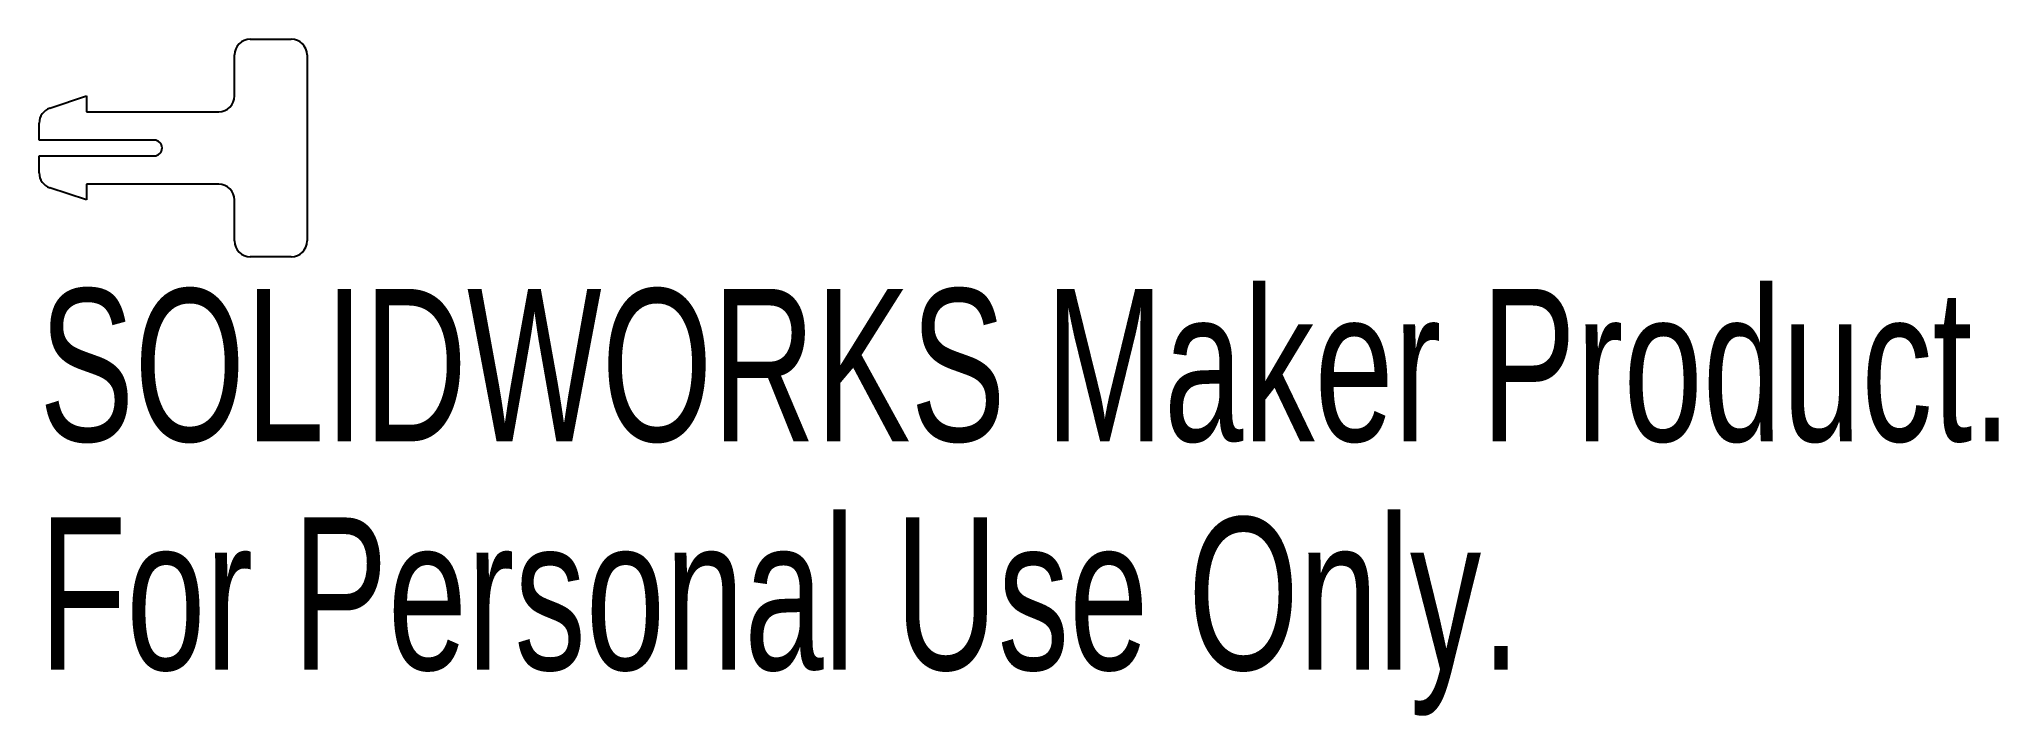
# Model space of a CAD drawing. Header units: millimetres. Extents: x -25 to 37.2, y 2.3 to 23.8.
import ezdxf

# ---------------------------------------------------------------- set-up
doc = ezdxf.new("R2010")
doc.units = ezdxf.units.MM
doc.styles.add('SLDTEXTSTYLE0', font='TXT', dxfattribs={"width": 0.7})

msp = doc.modelspace()

# ---------------------------------------------------------------- linework, layer by layer
at = {"color": 7, "linetype": 'Continuous', "lineweight": 25}
for p, q in [((-18.25, 23.75), (-16.95, 23.75)), ((-18.75, 21.95), (-18.75, 23.25)), ((-16.45, 23.25), (-16.45, 17.35)), ((-24.608, 21.564), (-23.45, 21.95)), ((-23.45, 21.95), (-23.45, 21.45)), ((-23.45, 21.45), (-19.25, 21.45)), ((-24.95, 20.55), (-24.95, 21.09)), ((-21.3, 20.55), (-24.95, 20.55)), ((-24.95, 20.05), (-21.3, 20.05)), ((-24.95, 19.51), (-24.95, 20.05)), ((-23.45, 18.65), (-24.608, 19.036)), ((-23.45, 19.15), (-23.45, 18.65)), ((-19.25, 19.15), (-23.45, 19.15)), ((-18.75, 17.35), (-18.75, 18.65)), ((-16.95, 16.85), (-18.25, 16.85))]:
    msp.add_line(p, q, dxfattribs=at)
for centre, radius, start, end in [((-18.25, 23.25), 0.5, 90, 180), ((-16.95, 23.25), 0.5, 0, 90), ((-19.25, 21.95), 0.5, 270, 0), ((-24.45, 21.09), 0.5, 108.43495, 180), ((-21.3, 20.3), 0.25, 270, 90), ((-24.45, 19.51), 0.5, 180, 251.56505), ((-19.25, 18.65), 0.5, 0, 90), ((-18.25, 17.35), 0.5, 180, 270), ((-16.95, 17.35), 0.5, 270, 0)]:
    msp.add_arc(centre, radius, start, end, dxfattribs=at)

# ---------------------------------------------------------------- texts
at = {"color": 7, "linetype": 'Continuous', "char_height": 4.83362, "attachment_point": 1, "style": 'SLDTEXTSTYLE0'}
for s, insert in [('SOLIDWORKS Maker Product.', (-24.95, 15.83)), ('For Personal Use Only.', (-24.95, 8.58))]:
    msp.add_mtext(s, dxfattribs=dict(at, insert=insert))

doc.saveas('drawing.dxf')
